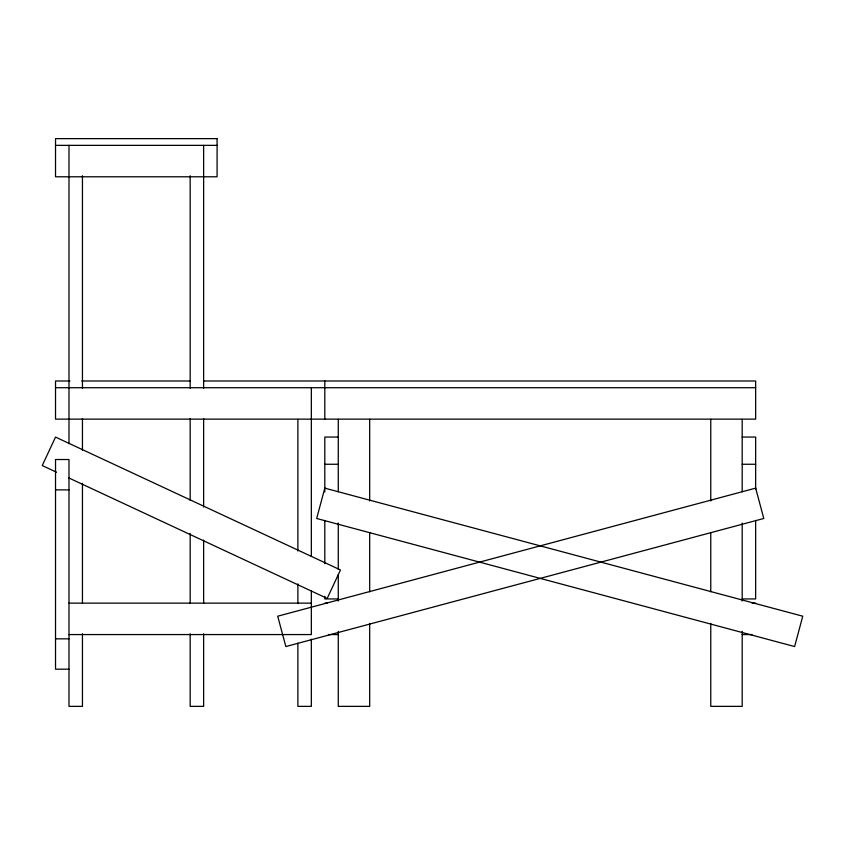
<?xml version="1.0" encoding="UTF-8"?>
<svg xmlns="http://www.w3.org/2000/svg" width="845" height="845" viewBox="0 0 845 845"><rect width="100%" height="100%" fill="white"/><g stroke="black" fill="none" stroke-linecap="round" stroke-linejoin="round"><path stroke-width="1.27" d="M55.527 145.361L217.091 145.361M69.945 380.989L55.527 380.989L55.527 419.131L755.652 419.131L755.652 380.989L203.634 380.989M81.743 380.989L190.526 380.989M55.527 387.718L755.652 387.718M338.275 437.055L324.807 437.055L324.807 491.97M742.195 437.055L755.652 437.055L755.652 489.35M324.807 464.264L338.275 464.264M742.195 464.264L755.652 464.264M55.527 489.868L68.994 489.868M338.275 598.936L324.807 598.936L324.807 596.316M742.195 598.936L755.652 598.936L755.652 520.478M68.994 603.14L311.34 603.14M324.807 603.14L327.258 603.14M751.987 603.14L755.652 603.14M68.994 634.563L311.34 634.563L311.34 590.497M328.483 634.563L338.275 634.563M742.195 634.563L751.987 634.563M55.527 638.841L68.994 638.841M68.994 669.187L55.527 669.187L55.527 459.522L68.994 459.522L68.994 706.367L82.451 706.367L82.451 633.771M56.552 472.228L42.25 465.563L55.527 437.087L340.472 569.952L327.195 598.429L68.477 477.784M742.195 419.321L742.195 491.737M742.195 523.097L742.195 601.027M742.195 631.31L742.195 706.367L710.772 706.367L710.772 623.409M710.772 419.321L710.772 500.958M710.772 532.561L710.772 591.806M369.687 419.321L369.687 500.958M369.687 532.561L369.687 591.806M369.687 623.409L369.687 706.367L338.275 706.367L338.275 631.31M338.275 419.321L338.275 491.737M338.275 523.097L338.275 569.424M338.275 574.695L338.275 601.027M324.807 380.989L324.807 419.131M324.807 520.478L324.807 563.626M311.34 387.718L311.34 419.131M311.34 419.321L311.34 556.263M311.34 639.211L311.34 706.367L297.884 706.367L297.884 643.161M297.884 419.321L297.884 550.993M297.884 583.906L297.884 603.657M203.634 145.361L203.634 388.246M203.634 418.602L203.634 507.042M203.634 540.05L203.634 603.404M203.634 633.771L203.634 706.367L190.167 706.367L190.167 633.771M190.167 175.728L190.167 388.246M190.167 418.602L190.167 500.451M190.167 533.448L190.167 603.404M82.451 175.728L82.451 388.246M82.451 418.602L82.451 450.29M82.451 483.287L82.451 603.404M68.994 145.361L68.994 443.688M324.807 488.135L316.674 518.481L794.617 646.552L802.75 616.206L324.807 488.135M755.652 488.135L277.709 616.206L285.842 646.552L763.785 518.481L755.652 488.135M217.091 138.633L55.527 138.633L55.527 176.785L217.091 176.785L217.091 138.633"/></g></svg>
